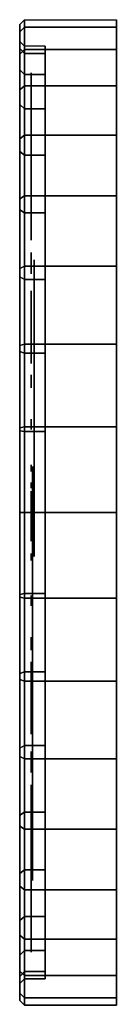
# Model space of a CAD drawing. Header units: inches. Extents: x -336 to -192, y -475 to -71.
# Drawn here: x -193.82 to -192.64, y -163.6 to -151.59 of the extents above; entities that cross this region are included whole.
import ezdxf

# ---------------------------------------------------------------- set-up
doc = ezdxf.new("R2010")
doc.units = ezdxf.units.IN
for name, color, linetype in [('0131', 7, 'Continuous'), ('0131-1', 7, 'Continuous'), ('0131-2', 249, 'Continuous'), ('0131-3', 1, 'Continuous')]:
    doc.layers.add(name, color=color, linetype=linetype)

# ---------------------------------------------------------------- blocks, each defined once
blk = doc.blocks.new('C11_0131')
at = {"layer": '0131-2'}
for points in [[(-4.982, -1.042, 6.027), (-4.982, -1.042, 5.981), (-5.357, -1.042, 5.981), (-5.357, -1.042, 6.027)], [(-4.953, -1.042, 6.548), (-4.958, -1.042, 6.502), (-5.33, -1.042, 6.541), (-5.325, -1.042, 6.587)], [(-4.958, -1.042, 5.506), (-4.953, -1.042, 5.46), (-5.325, -1.042, 5.421), (-5.33, -1.042, 5.467)], [(-4.869, -1.042, 7.062), (-4.878, -1.042, 7.017), (-5.245, -1.042, 7.095), (-5.235, -1.042, 7.14)], [(-4.878, -1.042, 4.991), (-4.869, -1.042, 4.945), (-5.235, -1.042, 4.868), (-5.245, -1.042, 4.913)], [(-4.731, -1.042, 7.566), (-4.746, -1.042, 7.522), (-5.102, -1.042, 7.637), (-5.088, -1.042, 7.681)], [(-4.746, -1.042, 4.486), (-4.731, -1.042, 4.442), (-5.088, -1.042, 4.326), (-5.102, -1.042, 4.37)], [(-4.542, -1.042, 8.052), (-4.561, -1.042, 8.009), (-4.903, -1.042, 8.162), (-4.885, -1.042, 8.204)], [(-4.561, -1.042, 3.998), (-4.542, -1.042, 3.956), (-4.885, -1.042, 3.804), (-4.903, -1.042, 3.846)], [(-4.303, -1.042, 8.515), (-4.326, -1.042, 8.475), (-4.651, -1.042, 8.663), (-4.628, -1.042, 8.703)], [(-4.326, -1.042, 3.533), (-4.303, -1.042, 3.493), (-4.628, -1.042, 3.305), (-4.651, -1.042, 3.345)], [(-4.017, -1.042, 8.951), (-4.044, -1.042, 8.914), (-4.348, -1.042, 9.134), (-4.321, -1.042, 9.172)], [(-4.044, -1.042, 3.094), (-4.017, -1.042, 3.057), (-4.321, -1.042, 2.836), (-4.348, -1.042, 2.874)], [(-3.605, -1.042, 7.883), (-3.64, -1.042, 7.823), (-4.271, -1.042, 8.187), (-4.236, -1.042, 8.247)], [(-3.687, -1.042, 9.355), (-3.718, -1.042, 9.321), (-3.997, -1.042, 9.571), (-3.966, -1.042, 9.606)], [(-3.718, -1.042, 2.687), (-3.687, -1.042, 2.653), (-3.966, -1.042, 2.402), (-3.997, -1.042, 2.436)], [(-3.317, -1.042, 9.722), (-3.351, -1.042, 9.691), (-3.602, -1.042, 9.97), (-3.568, -1.042, 10.001)], [(-3.351, -1.042, 2.317), (-3.317, -1.042, 2.286), (-3.568, -1.042, 2.007), (-3.602, -1.042, 2.038)], [(-2.91, -1.042, 10.048), (-2.947, -1.042, 10.021), (-3.168, -1.042, 10.324), (-3.13, -1.042, 10.352)], [(-2.947, -1.042, 1.987), (-2.91, -1.042, 1.959), (-3.13, -1.042, 1.656), (-3.168, -1.042, 1.683)], [(0.536, -1.003, 5.718), (0.457, -1.003, 5.604), (-3.08, -1.003, 8.047), (-3.002, -1.003, 8.161)], [(-2.471, -1.042, 10.33), (-2.511, -1.042, 10.307), (-2.699, -1.042, 10.632), (-2.659, -1.042, 10.655)], [(-2.511, -1.042, 1.701), (-2.471, -1.042, 1.677), (-2.659, -1.042, 1.353), (-2.699, -1.042, 1.376)], [(-2.252, -1.042, 9.396), (-2.192, -1.042, 9.431), (-2.556, -1.042, 10.062), (-2.616, -1.042, 10.027)], [(-1.904, -1.042, 2.353), (-1.845, -1.042, 2.322), (-2.384, -1.042, 1.846), (-2.443, -1.042, 1.877)], [(-1.924, -1.042, 9.586), (-1.864, -1.042, 9.621), (-2.228, -1.042, 10.251), (-2.288, -1.042, 10.217)], [(-1.816, -1.042, 2.377), (-1.845, -1.042, 2.322), (-2.227, -1.042, 2.523), (-2.198, -1.042, 2.578)], [(-2.005, -1.042, 10.565), (-2.048, -1.042, 10.546), (-2.2, -1.042, 10.889), (-2.158, -1.042, 10.907)], [(-2.048, -1.042, 1.462), (-2.005, -1.042, 1.443), (-2.158, -1.042, 1.1), (-2.2, -1.042, 1.119)], [(-1.518, -1.042, 10.75), (-1.562, -1.042, 10.735), (-1.677, -1.042, 11.092), (-1.634, -1.042, 11.106)], [(-1.562, -1.042, 1.272), (-1.518, -1.042, 1.258), (-1.634, -1.042, 0.902), (-1.677, -1.042, 0.916)], [(-1.013, -1.042, 10.882), (-1.058, -1.042, 10.873), (-1.136, -1.042, 11.239), (-1.091, -1.042, 11.249)], [(-1.058, -1.042, 1.135), (-1.013, -1.042, 1.126), (-1.091, -1.042, 0.759), (-1.136, -1.042, 0.769)], [(-0.498, -1.042, 10.961), (-0.544, -1.042, 10.957), (-0.583, -1.042, 11.329), (-0.537, -1.042, 11.334)], [(-0.544, -1.042, 1.051), (-0.498, -1.042, 1.046), (-0.537, -1.042, 0.674), (-0.583, -1.042, 0.678)], [(-0.49, -1.026, 5.641), (-0.56, -1.026, 5.761), (4.413, -1.026, 8.632), (4.482, -1.026, 8.512)], [(-0.297, -1.042, 10.056), (-0.366, -1.042, 10.056), (-0.366, -1.042, 10.785), (-0.297, -1.042, 10.785)], [(-0.082, -1.042, 10.059), (-0.082, -1.042, 10.121), (0.349, -1.042, 10.121), (0.349, -1.042, 10.059)], [(0.023, -1.042, 10.986), (-0.023, -1.042, 10.986), (-0.023, -1.042, 11.361), (0.023, -1.042, 11.361)], [(-0.023, -1.042, 1.021), (0.023, -1.042, 1.021), (0.023, -1.042, 0.647), (-0.023, -1.042, 0.647)], [(0.544, -1.042, 10.957), (0.498, -1.042, 10.961), (0.537, -1.042, 11.334), (0.583, -1.042, 11.329)], [(0.498, -1.042, 1.046), (0.544, -1.042, 1.051), (0.583, -1.042, 0.678), (0.537, -1.042, 0.674)], [(1.058, -1.042, 10.873), (1.013, -1.042, 10.882), (1.091, -1.042, 11.249), (1.136, -1.042, 11.239)], [(1.013, -1.042, 1.126), (1.058, -1.042, 1.135), (1.136, -1.042, 0.769), (1.091, -1.042, 0.759)], [(1.562, -1.042, 10.735), (1.518, -1.042, 10.75), (1.634, -1.042, 11.106), (1.677, -1.042, 11.092)], [(1.518, -1.042, 1.258), (1.562, -1.042, 1.272), (1.677, -1.042, 0.916), (1.634, -1.042, 0.902)], [(1.821, -1.042, 2.377), (1.852, -1.042, 2.323), (2.242, -1.042, 2.548), (2.21, -1.042, 2.602)], [(2.028, -1.042, 2.129), (2.023, -1.042, 2.027), (1.852, -1.042, 2.323), (1.901, -1.042, 2.351)], [(2.048, -1.042, 10.546), (2.005, -1.042, 10.565), (2.158, -1.042, 10.907), (2.2, -1.042, 10.889)], [(2.005, -1.042, 1.443), (2.048, -1.042, 1.462), (2.2, -1.042, 1.119), (2.158, -1.042, 1.1)], [(2.011, -1.042, 9.539), (2.071, -1.042, 9.505), (2.435, -1.042, 10.136), (2.375, -1.042, 10.17)], [(2.511, -1.042, 10.307), (2.471, -1.042, 10.33), (2.659, -1.042, 10.655), (2.699, -1.042, 10.632)], [(2.471, -1.042, 1.677), (2.511, -1.042, 1.701), (2.699, -1.042, 1.376), (2.659, -1.042, 1.353)], [(2.947, -1.042, 10.021), (2.91, -1.042, 10.048), (3.13, -1.042, 10.352), (3.168, -1.042, 10.324)], [(2.91, -1.042, 1.959), (2.947, -1.042, 1.987), (3.168, -1.042, 1.683), (3.13, -1.042, 1.656)], [(3.351, -1.042, 9.691), (3.317, -1.042, 9.722), (3.568, -1.042, 10.001), (3.602, -1.042, 9.97)], [(3.317, -1.042, 2.286), (3.351, -1.042, 2.317), (3.602, -1.042, 2.038), (3.568, -1.042, 2.007)], [(3.414, -1.042, 8.193), (3.468, -1.042, 8.226), (3.693, -1.042, 7.858), (3.64, -1.042, 7.826)], [(3.617, -1.042, 3.89), (3.514, -1.042, 3.949), (3.723, -1.042, 3.489), (3.765, -1.042, 3.563)], [(4.18, -1.042, 3.645), (4.145, -1.042, 3.585), (3.514, -1.042, 3.949), (3.549, -1.042, 4.009)], [(3.718, -1.042, 9.321), (3.687, -1.042, 9.355), (3.966, -1.042, 9.606), (3.997, -1.042, 9.571)], [(3.687, -1.042, 2.653), (3.718, -1.042, 2.687), (3.997, -1.042, 2.436), (3.966, -1.042, 2.402)], [(3.758, -1.042, 3.412), (3.723, -1.042, 3.489), (3.939, -1.042, 3.864), (3.999, -1.042, 3.829)], [(4.044, -1.042, 8.914), (4.017, -1.042, 8.951), (4.321, -1.042, 9.172), (4.348, -1.042, 9.134)], [(4.017, -1.042, 3.057), (4.044, -1.042, 3.094), (4.348, -1.042, 2.874), (4.321, -1.042, 2.836)], [(4.326, -1.042, 8.475), (4.303, -1.042, 8.515), (4.628, -1.042, 8.703), (4.651, -1.042, 8.663)], [(4.303, -1.042, 3.493), (4.326, -1.042, 3.533), (4.651, -1.042, 3.345), (4.628, -1.042, 3.305)], [(4.561, -1.042, 8.009), (4.542, -1.042, 8.052), (4.885, -1.042, 8.204), (4.903, -1.042, 8.162)], [(4.542, -1.042, 3.956), (4.561, -1.042, 3.998), (4.903, -1.042, 3.846), (4.885, -1.042, 3.804)], [(4.746, -1.042, 7.522), (4.731, -1.042, 7.566), (5.088, -1.042, 7.681), (5.102, -1.042, 7.637)], [(4.731, -1.042, 4.442), (4.746, -1.042, 4.486), (5.102, -1.042, 4.37), (5.088, -1.042, 4.326)], [(4.878, -1.042, 7.017), (4.869, -1.042, 7.062), (5.235, -1.042, 7.14), (5.245, -1.042, 7.095)], [(4.869, -1.042, 4.945), (4.878, -1.042, 4.991), (5.245, -1.042, 4.913), (5.235, -1.042, 4.868)], [(4.958, -1.042, 6.502), (4.953, -1.042, 6.548), (5.325, -1.042, 6.587), (5.33, -1.042, 6.541)], [(4.953, -1.042, 5.46), (4.958, -1.042, 5.506), (5.33, -1.042, 5.467), (5.325, -1.042, 5.421)], [(4.982, -1.042, 5.981), (4.982, -1.042, 6.027), (5.357, -1.042, 6.027), (5.357, -1.042, 5.981)]]:
    blk.add_3dface(points, dxfattribs=at)
at = {"layer": '0131-3'}
blk.add_3dface([(0.023, -1.042, 2.044), (-0.023, -1.042, 2.044), (-0.023, -1.042, 5.933), (0.023, -1.042, 5.933)], dxfattribs=at)
at = {"layer": '0131'}
mesh = blk.add_polymesh((36, 7), dxfattribs=dict(at, m_close=True))
for k, corner in enumerate([(-5.681, -0.869, 6.004), (-5.681, -1.122, 6.004), (-5.74, -1.181, 6.004), (-5.945, -1.181, 6.004), (-6.004, -1.122, 6.004), (-6.004, 0, 6.004), (0, 0, 6.004), (-5.594, -0.869, 5.017), (-5.594, -1.122, 5.017), (-5.652, -1.181, 5.007), (-5.855, -1.181, 4.972), (-5.913, -1.122, 4.961), (-5.913, 0, 4.961), (0, 0, 6.004), (-5.338, -0.869, 4.061), (-5.338, -1.122, 4.061), (-5.394, -1.181, 4.041), (-5.586, -1.181, 3.971), (-5.642, -1.122, 3.95), (-5.642, 0, 3.95), (0, 0, 6.004), (-4.92, -0.869, 3.164), (-4.92, -1.122, 3.164), (-4.971, -1.181, 3.134), (-5.148, -1.181, 3.031), (-5.2, -1.122, 3.002), (-5.2, 0, 3.002), (0, 0, 6.004), (-4.352, -0.869, 2.352), (-4.352, -1.122, 2.352), (-4.397, -1.181, 2.315), (-4.554, -1.181, 2.183), (-4.599, -1.122, 2.145), (-4.599, 0, 2.145), (0, 0, 6.004), (-3.651, -0.869, 1.652), (-3.651, -1.122, 1.652), (-3.689, -1.181, 1.607), (-3.821, -1.181, 1.45), (-3.859, -1.122, 1.405), (-3.859, 0, 1.405), (0, 0, 6.004), (-2.84, -0.869, 1.084), (-2.84, -1.122, 1.084), (-2.87, -1.181, 1.033), (-2.972, -1.181, 0.856), (-3.002, -1.122, 0.804), (-3.002, 0, 0.804), (0, 0, 6.004), (-1.943, -0.869, 0.666), (-1.943, -1.122, 0.666), (-1.963, -1.181, 0.61), (-2.033, -1.181, 0.418), (-2.053, -1.122, 0.362), (-2.053, 0, 0.362), (0, 0, 6.004), (-0.986, -0.869, 0.41), (-0.986, -1.122, 0.41), (-0.997, -1.181, 0.351), (-1.032, -1.181, 0.149), (-1.043, -1.122, 0.091), (-1.043, 0, 0.091), (0, 0, 6.004), (0, -0.869, 0.323), (0, -1.122, 0.323), (0, -1.181, 0.264), (0, -1.181, 0.059), (0, -1.122), (0, 0), (0, 0, 6.004), (0.986, -0.869, 0.41), (0.986, -1.122, 0.41), (0.997, -1.181, 0.351), (1.032, -1.181, 0.149), (1.043, -1.122, 0.091), (1.043, 0, 0.091), (0, 0, 6.004), (1.943, -0.869, 0.666), (1.943, -1.122, 0.666), (1.963, -1.181, 0.61), (2.033, -1.181, 0.418), (2.053, -1.122, 0.362), (2.053, 0, 0.362), (0, 0, 6.004), (2.84, -0.869, 1.084), (2.84, -1.122, 1.084), (2.87, -1.181, 1.033), (2.972, -1.181, 0.856), (3.002, -1.122, 0.804), (3.002, 0, 0.804), (0, 0, 6.004), (3.651, -0.869, 1.652), (3.651, -1.122, 1.652), (3.689, -1.181, 1.607), (3.821, -1.181, 1.45), (3.859, -1.122, 1.405), (3.859, 0, 1.405), (0, 0, 6.004), (4.352, -0.869, 2.352), (4.352, -1.122, 2.352), (4.397, -1.181, 2.315), (4.554, -1.181, 2.183), (4.599, -1.122, 2.145), (4.599, 0, 2.145), (0, 0, 6.004), (4.92, -0.869, 3.164), (4.92, -1.122, 3.164), (4.971, -1.181, 3.134), (5.148, -1.181, 3.031), (5.2, -1.122, 3.002), (5.2, 0, 3.002), (0, 0, 6.004), (5.338, -0.869, 4.061), (5.338, -1.122, 4.061), (5.394, -1.181, 4.041), (5.586, -1.181, 3.971), (5.642, -1.122, 3.95), (5.642, 0, 3.95), (0, 0, 6.004), (5.594, -0.869, 5.017), (5.594, -1.122, 5.017), (5.652, -1.181, 5.007), (5.855, -1.181, 4.972), (5.913, -1.122, 4.961), (5.913, 0, 4.961), (0, 0, 6.004), (5.681, -0.869, 6.004), (5.681, -1.122, 6.004), (5.74, -1.181, 6.004), (5.945, -1.181, 6.004), (6.004, -1.122, 6.004), (6.004, 0, 6.004), (0, 0, 6.004), (5.594, -0.869, 6.99), (5.594, -1.122, 6.99), (5.652, -1.181, 7.001), (5.855, -1.181, 7.036), (5.913, -1.122, 7.046), (5.913, 0, 7.046), (0, 0, 6.004), (5.338, -0.869, 7.947), (5.338, -1.122, 7.947), (5.394, -1.181, 7.967), (5.586, -1.181, 8.037), (5.642, -1.122, 8.057), (5.642, 0, 8.057), (0, 0, 6.004), (4.92, -0.869, 8.844), (4.92, -1.122, 8.844), (4.971, -1.181, 8.874), (5.148, -1.181, 8.976), (5.2, -1.122, 9.006), (5.2, 0, 9.006), (0, 0, 6.004), (4.352, -0.869, 9.655), (4.352, -1.122, 9.655), (4.397, -1.181, 9.693), (4.554, -1.181, 9.825), (4.599, -1.122, 9.863), (4.599, 0, 9.863), (0, 0, 6.004), (3.651, -0.869, 10.356), (3.651, -1.122, 10.356), (3.689, -1.181, 10.401), (3.821, -1.181, 10.558), (3.859, -1.122, 10.603), (3.859, 0, 10.603), (0, 0, 6.004), (2.84, -0.869, 10.924), (2.84, -1.122, 10.924), (2.87, -1.181, 10.975), (2.972, -1.181, 11.152), (3.002, -1.122, 11.203), (3.002, 0, 11.203), (0, 0, 6.004), (1.943, -0.869, 11.342), (1.943, -1.122, 11.342), (1.963, -1.181, 11.397), (2.033, -1.181, 11.59), (2.053, -1.122, 11.646), (2.053, 0, 11.646), (0, 0, 6.004), (0.986, -0.869, 11.598), (0.986, -1.122, 11.598), (0.997, -1.181, 11.656), (1.032, -1.181, 11.858), (1.043, -1.122, 11.917), (1.043, 0, 11.917), (0, 0, 6.004), (0, -0.869, 11.685), (0, -1.122, 11.685), (0, -1.181, 11.744), (0, -1.181, 11.949), (0, -1.122, 12.008), (0, 0, 12.008), (0, 0, 6.004), (-0.986, -0.869, 11.598), (-0.986, -1.122, 11.598), (-0.997, -1.181, 11.656), (-1.032, -1.181, 11.858), (-1.043, -1.122, 11.917), (-1.043, 0, 11.917), (0, 0, 6.004), (-1.943, -0.869, 11.342), (-1.943, -1.122, 11.342), (-1.963, -1.181, 11.397), (-2.033, -1.181, 11.59), (-2.053, -1.122, 11.646), (-2.053, 0, 11.646), (0, 0, 6.004), (-2.84, -0.869, 10.924), (-2.84, -1.122, 10.924), (-2.87, -1.181, 10.975), (-2.972, -1.181, 11.152), (-3.002, -1.122, 11.203), (-3.002, 0, 11.203), (0, 0, 6.004), (-3.651, -0.869, 10.356), (-3.651, -1.122, 10.356), (-3.689, -1.181, 10.401), (-3.821, -1.181, 10.558), (-3.859, -1.122, 10.603), (-3.859, 0, 10.603), (0, 0, 6.004), (-4.352, -0.869, 9.655), (-4.352, -1.122, 9.655), (-4.397, -1.181, 9.693), (-4.554, -1.181, 9.825), (-4.599, -1.122, 9.863), (-4.599, 0, 9.863), (0, 0, 6.004), (-4.92, -0.869, 8.844), (-4.92, -1.122, 8.844), (-4.971, -1.181, 8.874), (-5.148, -1.181, 8.976), (-5.2, -1.122, 9.006), (-5.2, 0, 9.006), (0, 0, 6.004), (-5.338, -0.869, 7.947), (-5.338, -1.122, 7.947), (-5.394, -1.181, 7.967), (-5.586, -1.181, 8.037), (-5.642, -1.122, 8.057), (-5.642, 0, 8.057), (0, 0, 6.004), (-5.594, -0.869, 6.99), (-5.594, -1.122, 6.99), (-5.652, -1.181, 7.001), (-5.855, -1.181, 7.036), (-5.913, -1.122, 7.046), (-5.913, 0, 7.046), (0, 0, 6.004)]):
    mesh.set_mesh_vertex(divmod(k, 7), corner)
at = {"layer": '0131-1'}
mesh = blk.add_polymesh((2, 19), dxfattribs=at)
for k, corner in enumerate([(5.681, -0.869, 6.004), (5.594, -0.869, 6.99), (5.338, -0.869, 7.947), (4.92, -0.869, 8.844), (4.352, -0.869, 9.655), (3.651, -0.869, 10.356), (2.84, -0.869, 10.924), (1.943, -0.869, 11.342), (0.986, -0.869, 11.598), (0, -0.869, 11.685), (-0.986, -0.869, 11.598), (-1.943, -0.869, 11.342), (-2.84, -0.869, 10.924), (-3.651, -0.869, 10.356), (-4.352, -0.869, 9.655), (-4.92, -0.869, 8.844), (-5.338, -0.869, 7.947), (-5.594, -0.869, 6.99), (-5.681, -0.869, 6.004), (5.681, -0.869, 6.004), (5.594, -0.869, 5.017), (5.338, -0.869, 4.061), (4.92, -0.869, 3.164), (4.352, -0.869, 2.352), (3.651, -0.869, 1.652), (2.84, -0.869, 1.084), (1.943, -0.869, 0.666), (0.986, -0.869, 0.41), (0, -0.869, 0.323), (-0.986, -0.869, 0.41), (-1.943, -0.869, 0.666), (-2.84, -0.869, 1.084), (-3.651, -0.869, 1.652), (-4.352, -0.869, 2.352), (-4.92, -0.869, 3.164), (-5.338, -0.869, 4.061), (-5.594, -0.869, 5.017), (-5.681, -0.869, 6.004)]):
    mesh.set_mesh_vertex(divmod(k, 19), corner)
at = {"layer": '0131-2'}
mesh = blk.add_polymesh((2, 7), dxfattribs=at)
for k, corner in enumerate([(-4.719, -1.042, 6.198), (-4.668, -1.042, 6.263), (-4.594, -1.042, 6.301), (-4.511, -1.042, 6.305), (-4.434, -1.042, 6.275), (-4.377, -1.042, 6.215), (-4.349, -1.042, 6.127), (-4.771, -1.042, 6.223), (-4.704, -1.042, 6.309), (-4.606, -1.042, 6.358), (-4.497, -1.042, 6.362), (-4.396, -1.042, 6.319), (-4.323, -1.042, 6.238), (-4.291, -1.042, 6.13)]):
    mesh.set_mesh_vertex(divmod(k, 7), corner)
mesh = blk.add_polymesh((2, 7), dxfattribs=at)
for k, corner in enumerate([(-4.719, -1.042, 6.198), (-4.718, -1.042, 6.139), (-4.684, -1.042, 6.068), (-4.624, -1.042, 6.017), (-4.548, -1.042, 5.996), (-4.455, -1.042, 6.028), (-4.349, -1.042, 6.127), (-4.771, -1.042, 6.223), (-4.771, -1.042, 6.125), (-4.726, -1.042, 6.031), (-4.645, -1.042, 5.966), (-4.544, -1.042, 5.941), (-4.428, -1.042, 5.981), (-4.367, -1.042, 6.024)]):
    mesh.set_mesh_vertex(divmod(k, 7), corner)
mesh = blk.add_polymesh((2, 7), dxfattribs=at)
for k, corner in enumerate([(-4.349, -1.042, 6.127), (-4.367, -1.042, 6.024), (-4.404, -1.042, 5.927), (-4.46, -1.042, 5.839), (-4.532, -1.042, 5.764), (-4.606, -1.042, 5.705), (-4.675, -1.042, 5.661), (-4.291, -1.042, 6.13), (-4.305, -1.042, 6.031), (-4.333, -1.042, 5.942), (-4.376, -1.042, 5.859), (-4.454, -1.042, 5.763), (-4.536, -1.042, 5.691), (-4.626, -1.042, 5.617)]):
    mesh.set_mesh_vertex(divmod(k, 7), corner)
mesh = blk.add_polymesh((2, 9), dxfattribs=dict(at, n_close=True))
for k, corner in enumerate([(-3.823, -1.042, 3.704), (-3.843, -1.042, 3.815), (-3.93, -1.042, 3.887), (-4.043, -1.042, 3.886), (-4.129, -1.042, 3.814), (-4.148, -1.042, 3.703), (-4.091, -1.042, 3.605), (-3.985, -1.042, 3.567), (-3.879, -1.042, 3.606), (-3.766, -1.042, 3.694), (-3.793, -1.042, 3.844), (-3.91, -1.042, 3.941), (-4.063, -1.042, 3.941), (-4.179, -1.042, 3.843), (-4.205, -1.042, 3.692), (-4.129, -1.042, 3.56), (-3.985, -1.042, 3.509), (-3.842, -1.042, 3.561)]):
    mesh.set_mesh_vertex(divmod(k, 9), corner)
mesh = blk.add_polymesh((2, 16), dxfattribs=dict(at, n_close=True))
for k, corner in enumerate([(-3.577, -1.042, 8.146), (-3.669, -1.042, 8.143), (-3.757, -1.042, 8.166), (-3.84, -1.042, 8.204), (-3.915, -1.042, 8.257), (-3.979, -1.042, 8.323), (-4.022, -1.042, 8.403), (-4.02, -1.042, 8.492), (-3.944, -1.042, 8.538), (-3.853, -1.042, 8.541), (-3.764, -1.042, 8.519), (-3.681, -1.042, 8.48), (-3.606, -1.042, 8.427), (-3.542, -1.042, 8.362), (-3.499, -1.042, 8.281), (-3.501, -1.042, 8.192), (-3.536, -1.042, 8.091), (-3.652, -1.042, 8.077), (-3.766, -1.042, 8.1), (-3.873, -1.042, 8.148), (-3.968, -1.042, 8.217), (-4.045, -1.042, 8.304), (-4.09, -1.042, 8.411), (-4.076, -1.042, 8.524), (-3.985, -1.042, 8.593), (-3.87, -1.042, 8.607), (-3.755, -1.042, 8.584), (-3.649, -1.042, 8.536), (-3.554, -1.042, 8.468), (-3.477, -1.042, 8.38), (-3.431, -1.042, 8.273), (-3.445, -1.042, 8.16)]):
    mesh.set_mesh_vertex(divmod(k, 16), corner)
mesh = blk.add_polymesh((2, 11), dxfattribs=at)
for k, corner in enumerate([(-3.773, -1.042, 3.735), (-3.678, -1.042, 3.716), (-3.587, -1.042, 3.746), (-3.521, -1.042, 3.817), (-3.499, -1.042, 3.911), (-3.525, -1.042, 4.004), (-3.593, -1.042, 4.072), (-3.686, -1.042, 4.098), (-3.78, -1.042, 4.076), (-3.851, -1.042, 4.011), (-3.881, -1.042, 3.919), (-3.782, -1.042, 3.784), (-3.714, -1.042, 3.768), (-3.635, -1.042, 3.777), (-3.574, -1.042, 3.827), (-3.549, -1.042, 3.903), (-3.569, -1.042, 3.98), (-3.627, -1.042, 4.034), (-3.705, -1.042, 4.048), (-3.779, -1.042, 4.017), (-3.824, -1.042, 3.952), (-3.843, -1.042, 3.885)]):
    mesh.set_mesh_vertex(divmod(k, 11), corner)
mesh = blk.add_polymesh((2, 7), dxfattribs=at)
for k, corner in enumerate([(-0.204, -1.042, 1.434), (-0.186, -1.042, 1.537), (-0.149, -1.042, 1.634), (-0.093, -1.042, 1.721), (-0.02, -1.042, 1.796), (0.053, -1.042, 1.856), (0.122, -1.042, 1.899), (-0.262, -1.042, 1.431), (-0.248, -1.042, 1.53), (-0.219, -1.042, 1.619), (-0.177, -1.042, 1.702), (-0.099, -1.042, 1.798), (-0.017, -1.042, 1.87), (0.073, -1.042, 1.944)]):
    mesh.set_mesh_vertex(divmod(k, 7), corner)
mesh = blk.add_polymesh((2, 7), dxfattribs=at)
for k, corner in enumerate([(0.166, -1.042, 1.363), (0.115, -1.042, 1.298), (0.041, -1.042, 1.259), (-0.041, -1.042, 1.255), (-0.119, -1.042, 1.286), (-0.176, -1.042, 1.345), (-0.204, -1.042, 1.434), (0.218, -1.042, 1.337), (0.151, -1.042, 1.251), (0.053, -1.042, 1.202), (-0.056, -1.042, 1.199), (-0.157, -1.042, 1.242), (-0.23, -1.042, 1.323), (-0.262, -1.042, 1.431)]):
    mesh.set_mesh_vertex(divmod(k, 7), corner)
mesh = blk.add_polymesh((2, 7), dxfattribs=at)
for k, corner in enumerate([(0.166, -1.042, 1.363), (0.165, -1.042, 1.422), (0.131, -1.042, 1.493), (0.071, -1.042, 1.544), (-0.005, -1.042, 1.565), (-0.097, -1.042, 1.532), (-0.204, -1.042, 1.434), (0.218, -1.042, 1.337), (0.218, -1.042, 1.436), (0.173, -1.042, 1.529), (0.092, -1.042, 1.595), (-0.009, -1.042, 1.62), (-0.125, -1.042, 1.58), (-0.186, -1.042, 1.537)]):
    mesh.set_mesh_vertex(divmod(k, 7), corner)
mesh = blk.add_polymesh((2, 7), dxfattribs=at)
for k, corner in enumerate([(-0.087, -1.042, 10.645), (-0.036, -1.042, 10.71), (0.038, -1.042, 10.748), (0.121, -1.042, 10.753), (0.198, -1.042, 10.722), (0.255, -1.042, 10.662), (0.283, -1.042, 10.584), (-0.139, -1.042, 10.671), (-0.072, -1.042, 10.756), (0.026, -1.042, 10.806), (0.135, -1.042, 10.809), (0.236, -1.042, 10.766), (0.309, -1.042, 10.685), (0.341, -1.042, 10.58)]):
    mesh.set_mesh_vertex(divmod(k, 7), corner)
mesh = blk.add_polymesh((2, 7), dxfattribs=at)
for k, corner in enumerate([(0.283, -1.042, 10.584), (0.265, -1.042, 10.482), (0.228, -1.042, 10.385), (0.172, -1.042, 10.297), (0.1, -1.042, 10.222), (0.014, -1.042, 10.162), (-0.082, -1.042, 10.121), (0.341, -1.042, 10.58), (0.327, -1.042, 10.488), (0.299, -1.042, 10.399), (0.256, -1.042, 10.316), (0.201, -1.042, 10.241), (0.135, -1.042, 10.175), (0.059, -1.042, 10.121)]):
    mesh.set_mesh_vertex(divmod(k, 7), corner)
mesh = blk.add_polymesh((2, 7), dxfattribs=at)
for k, corner in enumerate([(2.07, -1.042, 2.025), (2.082, -1.042, 2.107), (2.127, -1.042, 2.176), (2.196, -1.042, 2.221), (2.278, -1.042, 2.234), (2.358, -1.042, 2.211), (2.432, -1.042, 2.137), (2.023, -1.042, 2.027), (2.028, -1.042, 2.129), (2.088, -1.042, 2.22), (2.181, -1.042, 2.278), (2.289, -1.042, 2.291), (2.393, -1.042, 2.257), (2.481, -1.042, 2.169)]):
    mesh.set_mesh_vertex(divmod(k, 7), corner)
mesh = blk.add_polymesh((2, 7), dxfattribs=at)
for k, corner in enumerate([(2.148, -1.042, 1.889), (2.225, -1.042, 1.858), (2.308, -1.042, 1.862), (2.382, -1.042, 1.9), (2.433, -1.042, 1.965), (2.453, -1.042, 2.045), (2.432, -1.042, 2.137), (2.116, -1.042, 1.841), (2.217, -1.042, 1.801), (2.326, -1.042, 1.807), (2.423, -1.042, 1.858), (2.488, -1.042, 1.946), (2.511, -1.042, 2.053), (2.481, -1.042, 2.169)]):
    mesh.set_mesh_vertex(divmod(k, 7), corner)
mesh = blk.add_polymesh((2, 7), dxfattribs=at)
for k, corner in enumerate([(4.053, -1.042, 8.157), (3.956, -1.042, 8.118), (3.854, -1.042, 8.099), (3.75, -1.042, 8.101), (3.648, -1.042, 8.123), (3.553, -1.042, 8.166), (3.468, -1.042, 8.226), (4.08, -1.042, 8.105), (3.994, -1.042, 8.069), (3.903, -1.042, 8.047), (3.81, -1.042, 8.039), (3.717, -1.042, 8.047), (3.627, -1.042, 8.069), (3.541, -1.042, 8.106)]):
    mesh.set_mesh_vertex(divmod(k, 7), corner)
mesh = blk.add_polymesh((2, 7), dxfattribs=at)
for k, corner in enumerate([(3.911, -1.042, 8.504), (3.994, -1.042, 8.494), (4.065, -1.042, 8.451), (4.112, -1.042, 8.383), (4.126, -1.042, 8.301), (4.105, -1.042, 8.221), (4.053, -1.042, 8.157), (3.906, -1.042, 8.562), (4.014, -1.042, 8.549), (4.107, -1.042, 8.491), (4.167, -1.042, 8.4), (4.183, -1.042, 8.292), (4.152, -1.042, 8.187), (4.08, -1.042, 8.105)]):
    mesh.set_mesh_vertex(divmod(k, 7), corner)
mesh = blk.add_polymesh((2, 7), dxfattribs=at)
for k, corner in enumerate([(4.335, -1.042, 6.247), (4.386, -1.042, 6.312), (4.46, -1.042, 6.35), (4.543, -1.042, 6.354), (4.62, -1.042, 6.324), (4.677, -1.042, 6.264), (4.705, -1.042, 6.176), (4.283, -1.042, 6.272), (4.35, -1.042, 6.358), (4.448, -1.042, 6.407), (4.557, -1.042, 6.411), (4.658, -1.042, 6.368), (4.731, -1.042, 6.287), (4.763, -1.042, 6.179)]):
    mesh.set_mesh_vertex(divmod(k, 7), corner)
mesh = blk.add_polymesh((2, 7), dxfattribs=at)
for k, corner in enumerate([(4.335, -1.042, 5.764), (4.386, -1.042, 5.699), (4.46, -1.042, 5.66), (4.543, -1.042, 5.656), (4.62, -1.042, 5.687), (4.677, -1.042, 5.746), (4.705, -1.042, 5.835), (4.283, -1.042, 5.738), (4.35, -1.042, 5.652), (4.448, -1.042, 5.603), (4.557, -1.042, 5.6), (4.658, -1.042, 5.643), (4.731, -1.042, 5.724), (4.763, -1.042, 5.832)]):
    mesh.set_mesh_vertex(divmod(k, 7), corner)
mesh = blk.add_polymesh((2, 5), dxfattribs=at)
for k, corner in enumerate([(4.513, -1.042, 6.035), (4.58, -1.042, 6.035), (4.641, -1.042, 6.062), (4.685, -1.042, 6.113), (4.701, -1.042, 6.178), (4.513, -1.042, 5.975), (4.605, -1.042, 5.975), (4.687, -1.042, 6.016), (4.744, -1.042, 6.088), (4.766, -1.042, 6.177)]):
    mesh.set_mesh_vertex(divmod(k, 5), corner)
mesh = blk.add_polymesh((2, 5), dxfattribs=at)
for k, corner in enumerate([(4.605, -1.042, 5.975), (4.605, -1.042, 5.975), (4.641, -1.042, 5.949), (4.685, -1.042, 5.898), (4.701, -1.042, 5.833), (4.666, -1.042, 6.005), (4.666, -1.042, 6.005), (4.687, -1.042, 5.995), (4.744, -1.042, 5.923), (4.766, -1.042, 5.834)]):
    mesh.set_mesh_vertex(divmod(k, 5), corner)
at = {"layer": '0131-3'}
mesh = blk.add_polymesh((2, 7), dxfattribs=at)
for k, corner in enumerate([(0.082, -1.042, 6.503), (0.071, -1.042, 6.544), (0.041, -1.042, 6.574), (0, -1.042, 6.585), (-0.041, -1.042, 6.574), (-0.071, -1.042, 6.544), (-0.082, -1.042, 6.503), (0.082, -1.042, 6.004), (0.071, -1.042, 5.963), (0.041, -1.042, 5.933), (0, -1.042, 5.933), (-0.041, -1.042, 5.933), (-0.071, -1.042, 5.963), (-0.082, -1.042, 6.004)]):
    mesh.set_mesh_vertex(divmod(k, 7), corner)

msp = doc.modelspace()

# ---------------------------------------------------------------- block references
at = {"layer": '0131', "rotation": 270}
msp.add_blockref('C11_0131', (-192.635, -157.594, 57.996), dxfattribs=at)

doc.saveas('drawing.dxf')
